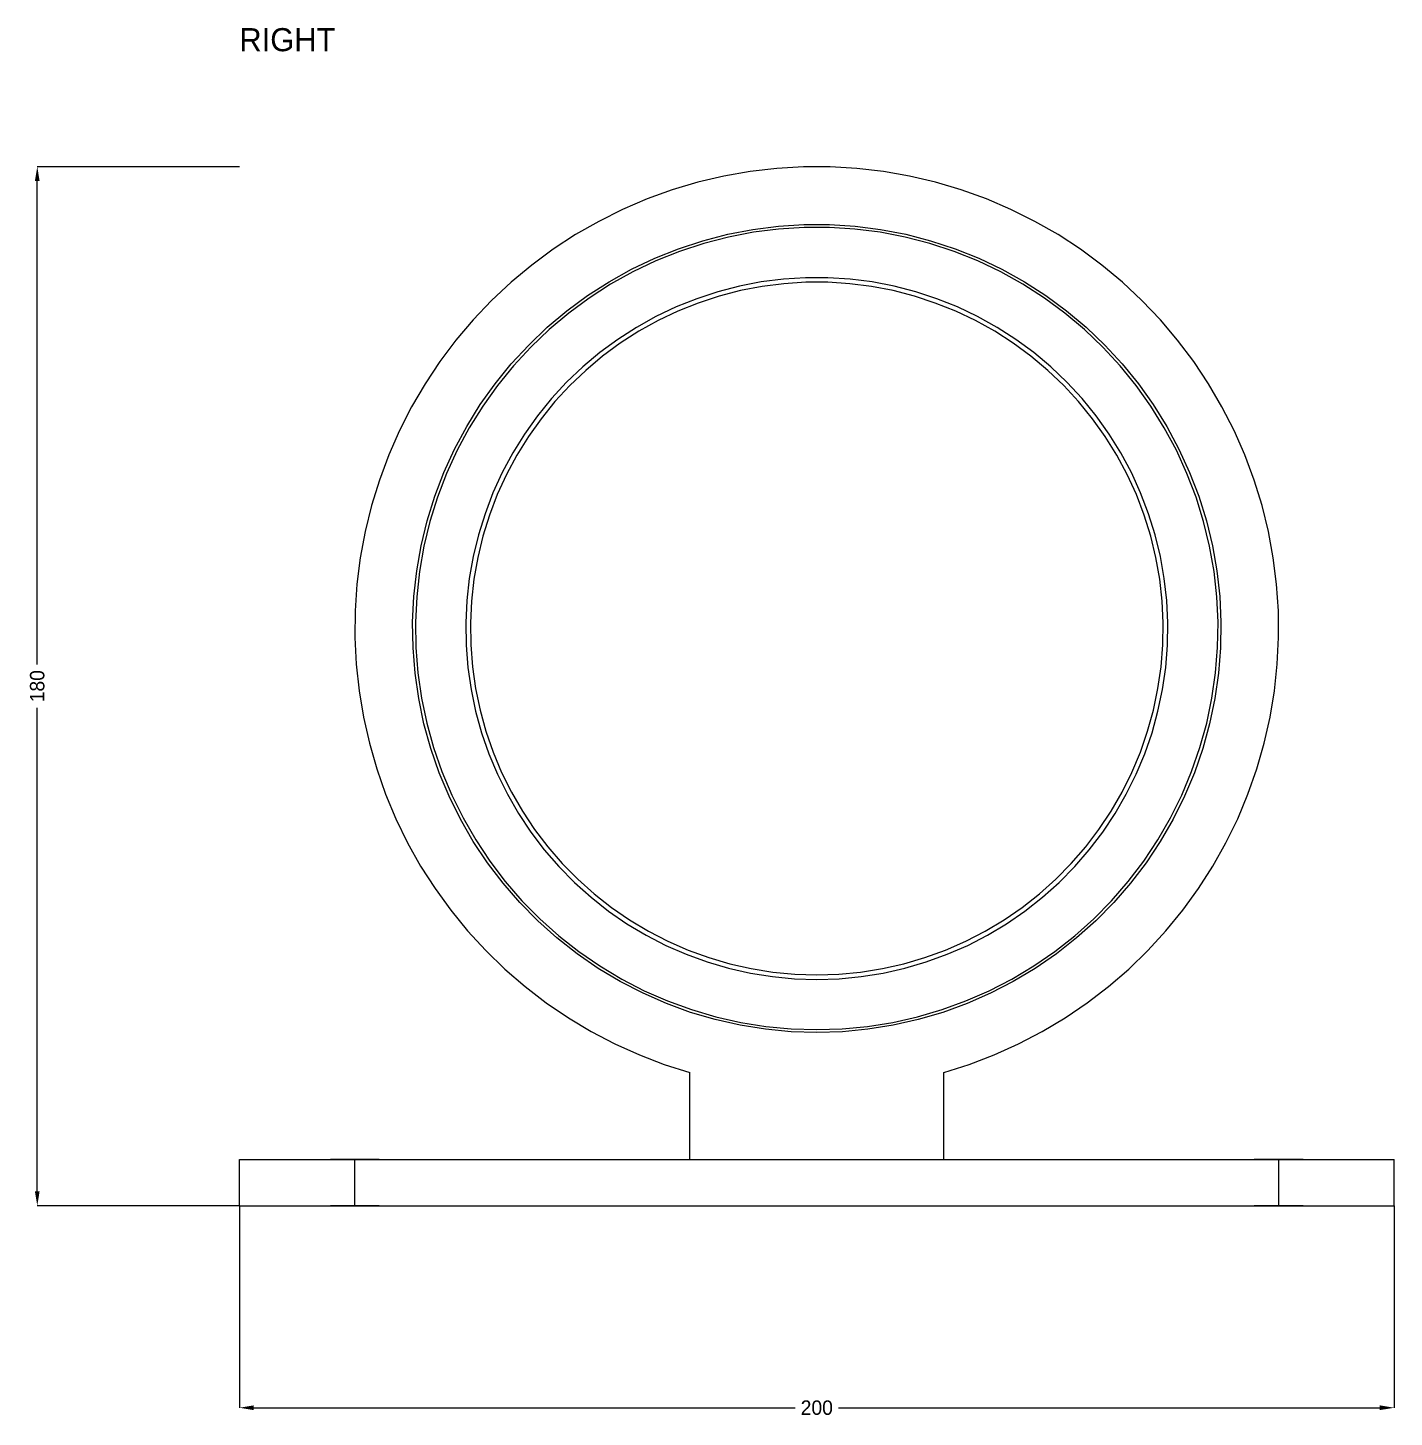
# Model space of a CAD drawing. Header units: millimetres. Extents: x -37 to 580, y -476 to 224.
# Drawn here: x 343.4 to 580, y -36.6 to 204.1 of the extents above; entities that cross this region are included whole.
import ezdxf

# ---------------------------------------------------------------- set-up
doc = ezdxf.new("R2010")
doc.units = ezdxf.units.MM
for name, color, linetype in [('DIMENSIONS', 7, 'Continuous'), ('NOTES', 7, 'Continuous'), ('RIGHT', 7, 'Continuous')]:
    doc.layers.add(name, color=color, linetype=linetype)
doc.dimstyles.get("Standard").update_dxf_attribs({"dimtxt": 2.5, "dimasz": 2.5, "dimexe": 1.25, "dimexo": 0.625, "dimtad": 1, "dimcen": 2.5, "dimazin": 3, "dimtfac": 1, "dimtmove": 0, "dimatfit": 3})

# ---------------------------------------------------------------- blocks, each defined once
blk = doc.blocks.new('_CLOSEDFILLED')
at = {"color": 0, "linetype": 'BYBLOCK'}
blk.add_solid([(-1, 0.164), (0, 0), (-1, -0.164)], dxfattribs=at)
blk = doc.blocks.new('*D5')
at = {"color": 7}
for p, q in [((380, 0), (380, -35)), ((580, 0), (580, -35)), ((382.5, -35), (476.25, -35)), ((483.75, -35), (577.5, -35))]:
    blk.add_line(p, q, dxfattribs=at)
at = {"layer": 'Defpoints'}
for p in [(380, 0), (580, 0), (380, -35)]:
    blk.add_point(p, dxfattribs=at)
at = {"layer": 'DIMENSIONS', "color": 7, "xscale": 2.5, "yscale": 2.5, "rotation": 180}
blk.add_blockref('_CLOSEDFILLED', (380, -35), dxfattribs=at)
at = {"layer": 'DIMENSIONS', "color": 7, "xscale": 2.5, "yscale": 2.5}
blk.add_blockref('_CLOSEDFILLED', (580, -35), dxfattribs=at)
at = {"layer": 'DIMENSIONS', "color": 7, "insert": (480, -35), "char_height": 2.5, "attachment_point": 5}
blk.add_mtext('200', dxfattribs=at)
blk = doc.blocks.new('*D6')
at = {"color": 7}
for p, q in [((380, 180), (345, 180)), ((345, 93.75), (345, 177.5)), ((345, 2.5), (345, 86.25)), ((380, 0), (345, 0))]:
    blk.add_line(p, q, dxfattribs=at)
at = {"layer": 'Defpoints'}
for p in [(380, 180), (345, 0), (380, 0)]:
    blk.add_point(p, dxfattribs=at)
at = {"layer": 'DIMENSIONS', "color": 7, "xscale": 2.5, "yscale": 2.5}
for p, rotation in [((345, 180), 90), ((345, 0), 270)]:
    blk.add_blockref('_CLOSEDFILLED', p, dxfattribs=dict(at, rotation=rotation))
at = {"layer": 'DIMENSIONS', "color": 7, "insert": (345, 90), "char_height": 2.5, "attachment_point": 5, "rotation": 90}
blk.add_mtext('180', dxfattribs=at)

msp = doc.modelspace()

# ---------------------------------------------------------------- linework, layer by layer
at = {"layer": 'RIGHT'}
for points in [[(502, 23.084), (506.409, 24.485), (510.73, 26.138), (514.949, 28.038), (519.05, 30.178), (523.021, 32.552), (526.848, 35.152), (530.518, 37.969), (534.02, 40.993), (537.34, 44.214), (540.469, 47.622), (543.396, 51.205), (546.111, 54.951), (548.604, 58.848), (550.868, 62.883), (552.895, 67.041), (554.679, 71.31), (556.212, 75.675), (557.491, 80.121), (558.51, 84.634), (559.267, 89.198), (559.759, 93.798), (559.984, 98.419), (559.942, 103.045), (559.632, 107.662), (559.056, 112.252), (558.216, 116.801), (557.114, 121.295), (555.754, 125.717), (554.141, 130.053), (552.279, 134.288), (550.176, 138.409), (547.839, 142.402), (545.274, 146.252), (542.492, 149.948), (539.5, 153.477), (536.309, 156.827), (532.93, 159.987), (529.374, 162.946), (525.652, 165.695), (521.778, 168.224), (517.765, 170.525), (513.625, 172.59), (509.372, 174.413), (505.022, 175.986), (500.588, 177.306), (496.084, 178.366), (491.527, 179.165), (486.932, 179.699), (482.313, 179.967), (477.687, 179.967), (473.068, 179.699), (468.473, 179.165), (463.916, 178.366), (459.412, 177.306), (454.978, 175.986), (450.628, 174.413), (446.375, 172.59), (442.235, 170.525), (438.222, 168.224), (434.348, 165.695), (430.626, 162.946), (427.07, 159.987), (423.691, 156.827), (420.5, 153.477), (417.508, 149.948), (414.726, 146.252), (412.161, 142.402), (409.824, 138.409), (407.721, 134.288), (405.859, 130.053), (404.246, 125.717), (402.886, 121.295), (401.784, 116.801), (400.944, 112.252), (400.368, 107.662), (400.058, 103.045), (400.016, 98.419), (400.241, 93.798), (400.733, 89.198), (401.49, 84.634), (402.509, 80.121), (403.788, 75.675), (405.321, 71.31), (407.105, 67.041), (409.132, 62.883), (411.396, 58.848), (413.889, 54.951), (416.604, 51.205), (419.531, 47.622), (422.66, 44.214), (425.98, 40.993), (429.482, 37.969), (433.152, 35.152), (436.979, 32.552), (440.95, 30.178), (445.051, 28.038), (449.27, 26.138), (453.591, 24.485), (458, 23.084)], [(502, 23.084), (506.409, 24.485), (510.73, 26.138), (514.949, 28.038), (519.05, 30.178), (523.021, 32.552), (526.848, 35.152), (530.518, 37.969), (534.02, 40.993), (537.34, 44.214), (540.469, 47.622), (543.396, 51.205), (546.111, 54.951), (548.604, 58.848), (550.868, 62.883), (552.895, 67.041), (554.679, 71.31), (556.212, 75.675), (557.491, 80.121), (558.51, 84.634), (559.267, 89.198), (559.759, 93.798), (559.984, 98.419), (559.942, 103.045), (559.632, 107.662), (559.056, 112.252), (558.216, 116.801), (557.114, 121.295), (555.754, 125.717), (554.141, 130.053), (552.279, 134.288), (550.176, 138.409), (547.839, 142.402), (545.274, 146.252), (542.492, 149.948), (539.5, 153.477), (536.309, 156.827), (532.93, 159.987), (529.374, 162.946), (525.652, 165.695), (521.778, 168.224), (517.765, 170.525), (513.625, 172.59), (509.372, 174.413), (505.022, 175.986), (500.588, 177.306), (496.084, 178.366), (491.527, 179.165), (486.932, 179.699), (482.313, 179.967), (477.687, 179.967), (473.068, 179.699), (468.473, 179.165), (463.916, 178.366), (459.412, 177.306), (454.978, 175.986), (450.628, 174.413), (446.375, 172.59), (442.235, 170.525), (438.222, 168.224), (434.348, 165.695), (430.626, 162.946), (427.07, 159.987), (423.691, 156.827), (420.5, 153.477), (417.508, 149.948), (414.726, 146.252), (412.161, 142.402), (409.824, 138.409), (407.721, 134.288), (405.859, 130.053), (404.246, 125.717), (402.886, 121.295), (401.784, 116.801), (400.944, 112.252), (400.368, 107.662), (400.058, 103.045), (400.016, 98.419), (400.241, 93.798), (400.733, 89.198), (401.49, 84.634), (402.509, 80.121), (403.788, 75.675), (405.321, 71.31), (407.105, 67.041), (409.132, 62.883), (411.396, 58.848), (413.889, 54.951), (416.604, 51.205), (419.531, 47.622), (422.66, 44.214), (425.98, 40.993), (429.482, 37.969), (433.152, 35.152), (436.979, 32.552), (440.95, 30.178), (445.051, 28.038), (449.27, 26.138), (453.591, 24.485), (458, 23.084)], [(502, 23.084), (506.409, 24.485), (510.73, 26.138), (514.949, 28.038), (519.05, 30.178), (523.021, 32.552), (526.848, 35.152), (530.518, 37.969), (534.02, 40.993), (537.34, 44.214), (540.469, 47.622), (543.396, 51.205), (546.111, 54.951), (548.604, 58.848), (550.868, 62.883), (552.895, 67.041), (554.679, 71.31), (556.212, 75.675), (557.491, 80.121), (558.51, 84.634), (559.267, 89.198), (559.759, 93.798), (559.984, 98.419), (559.942, 103.045), (559.632, 107.662), (559.056, 112.252), (558.216, 116.801), (557.114, 121.295), (555.754, 125.717), (554.141, 130.053), (552.279, 134.288), (550.176, 138.409), (547.839, 142.402), (545.274, 146.252), (542.492, 149.948), (539.5, 153.477), (536.309, 156.827), (532.93, 159.987), (529.374, 162.946), (525.652, 165.695), (521.778, 168.224), (517.765, 170.525), (513.625, 172.59), (509.372, 174.413), (505.022, 175.986), (500.588, 177.306), (496.084, 178.366), (491.527, 179.165), (486.932, 179.699), (482.313, 179.967), (477.687, 179.967), (473.068, 179.699), (468.473, 179.165), (463.916, 178.366), (459.412, 177.306), (454.978, 175.986), (450.628, 174.413), (446.375, 172.59), (442.235, 170.525), (438.222, 168.224), (434.348, 165.695), (430.626, 162.946), (427.07, 159.987), (423.691, 156.827), (420.5, 153.477), (417.508, 149.948), (414.726, 146.252), (412.161, 142.402), (409.824, 138.409), (407.721, 134.288), (405.859, 130.053), (404.246, 125.717), (402.886, 121.295), (401.784, 116.801), (400.944, 112.252), (400.368, 107.662), (400.058, 103.045), (400.016, 98.419), (400.241, 93.798), (400.733, 89.198), (401.49, 84.634), (402.509, 80.121), (403.788, 75.675), (405.321, 71.31), (407.105, 67.041), (409.132, 62.883), (411.396, 58.848), (413.889, 54.951), (416.604, 51.205), (419.531, 47.622), (422.66, 44.214), (425.98, 40.993), (429.482, 37.969), (433.152, 35.152), (436.979, 32.552), (440.95, 30.178), (445.051, 28.038), (449.27, 26.138), (453.591, 24.485), (458, 23.084)], [(502, 23.084), (506.409, 24.485), (510.73, 26.138), (514.949, 28.038), (519.05, 30.178), (523.021, 32.552), (526.848, 35.152), (530.518, 37.969), (534.02, 40.993), (537.34, 44.214), (540.469, 47.622), (543.396, 51.205), (546.111, 54.951), (548.604, 58.848), (550.868, 62.883), (552.895, 67.041), (554.679, 71.31), (556.212, 75.675), (557.491, 80.121), (558.51, 84.634), (559.267, 89.198), (559.759, 93.798), (559.984, 98.419), (559.942, 103.045), (559.632, 107.662), (559.056, 112.252), (558.216, 116.801), (557.114, 121.295), (555.754, 125.717), (554.141, 130.053), (552.279, 134.288), (550.176, 138.409), (547.839, 142.402), (545.274, 146.252), (542.492, 149.948), (539.5, 153.477), (536.309, 156.827), (532.93, 159.987), (529.374, 162.946), (525.652, 165.695), (521.778, 168.224), (517.765, 170.525), (513.625, 172.59), (509.372, 174.413), (505.022, 175.986), (500.588, 177.306), (496.084, 178.366), (491.527, 179.165), (486.932, 179.699), (482.313, 179.967), (477.687, 179.967), (473.068, 179.699), (468.473, 179.165), (463.916, 178.366), (459.412, 177.306), (454.978, 175.986), (450.628, 174.413), (446.375, 172.59), (442.235, 170.525), (438.222, 168.224), (434.348, 165.695), (430.626, 162.946), (427.07, 159.987), (423.691, 156.827), (420.5, 153.477), (417.508, 149.948), (414.726, 146.252), (412.161, 142.402), (409.824, 138.409), (407.721, 134.288), (405.859, 130.053), (404.246, 125.717), (402.886, 121.295), (401.784, 116.801), (400.944, 112.252), (400.368, 107.662), (400.058, 103.045), (400.016, 98.419), (400.241, 93.798), (400.733, 89.198), (401.49, 84.634), (402.509, 80.121), (403.788, 75.675), (405.321, 71.31), (407.105, 67.041), (409.132, 62.883), (411.396, 58.848), (413.889, 54.951), (416.604, 51.205), (419.531, 47.622), (422.66, 44.214), (425.98, 40.993), (429.482, 37.969), (433.152, 35.152), (436.979, 32.552), (440.95, 30.178), (445.051, 28.038), (449.27, 26.138), (453.591, 24.485), (458, 23.084)], [(480, 30), (475.56, 30.141), (471.139, 30.563), (466.752, 31.265), (462.42, 32.244), (458.158, 33.495), (453.984, 35.014), (449.914, 36.795), (445.966, 38.831), (442.155, 41.112), (438.496, 43.631), (435.005, 46.377), (431.694, 49.339), (428.579, 52.504), (425.67, 55.861), (422.98, 59.396), (420.519, 63.094), (418.298, 66.941), (416.326, 70.921), (414.61, 75.018), (413.157, 79.216), (411.973, 83.497), (411.063, 87.845), (410.431, 92.241), (410.079, 96.669), (410.009, 101.111), (410.22, 105.547), (410.712, 109.962), (411.484, 114.336), (412.531, 118.653), (413.85, 122.895), (415.435, 127.044), (417.28, 131.085), (419.378, 135), (421.72, 138.774), (424.297, 142.393), (427.098, 145.84), (430.111, 149.103), (433.326, 152.169), (436.729, 155.024), (440.306, 157.657), (444.043, 160.059), (447.924, 162.218), (451.935, 164.128), (456.059, 165.778), (460.279, 167.165), (464.578, 168.28), (468.94, 169.121), (473.346, 169.683), (477.779, 169.965), (482.221, 169.965), (486.654, 169.683), (491.06, 169.121), (495.422, 168.28), (499.721, 167.165), (503.941, 165.778), (508.065, 164.128), (512.076, 162.218), (515.957, 160.059), (519.694, 157.657), (523.271, 155.024), (526.674, 152.169), (529.889, 149.103), (532.902, 145.84), (535.703, 142.393), (538.28, 138.774), (540.622, 135), (542.72, 131.085), (544.565, 127.044), (546.15, 122.895), (547.469, 118.653), (548.516, 114.336), (549.288, 109.962), (549.78, 105.547), (549.991, 101.111), (549.921, 96.669), (549.569, 92.241), (548.937, 87.845), (548.027, 83.497), (546.843, 79.216), (545.39, 75.018), (543.674, 70.921), (541.702, 66.941), (539.481, 63.094), (537.02, 59.396), (534.33, 55.861), (531.421, 52.504), (528.306, 49.339), (524.995, 46.377), (521.504, 43.631), (517.845, 41.112), (514.034, 38.831), (510.086, 36.795), (506.016, 35.014), (501.842, 33.495), (497.58, 32.244), (493.248, 31.265), (488.861, 30.563), (484.44, 30.141), (480, 30)], [(480, 30), (475.56, 30.141), (471.139, 30.563), (466.752, 31.265), (462.42, 32.244), (458.158, 33.495), (453.984, 35.014), (449.914, 36.795), (445.966, 38.831), (442.155, 41.112), (438.496, 43.631), (435.005, 46.377), (431.694, 49.339), (428.579, 52.504), (425.67, 55.861), (422.98, 59.396), (420.519, 63.094), (418.298, 66.941), (416.326, 70.921), (414.61, 75.018), (413.157, 79.216), (411.973, 83.497), (411.063, 87.845), (410.431, 92.241), (410.079, 96.669), (410.009, 101.111), (410.22, 105.547), (410.712, 109.962), (411.484, 114.336), (412.531, 118.653), (413.85, 122.895), (415.435, 127.044), (417.28, 131.085), (419.378, 135), (421.72, 138.774), (424.297, 142.393), (427.098, 145.84), (430.111, 149.103), (433.326, 152.169), (436.729, 155.024), (440.306, 157.657), (444.043, 160.059), (447.924, 162.218), (451.935, 164.128), (456.059, 165.778), (460.279, 167.165), (464.578, 168.28), (468.94, 169.121), (473.346, 169.683), (477.779, 169.965), (482.221, 169.965), (486.654, 169.683), (491.06, 169.121), (495.422, 168.28), (499.721, 167.165), (503.941, 165.778), (508.065, 164.128), (512.076, 162.218), (515.957, 160.059), (519.694, 157.657), (523.271, 155.024), (526.674, 152.169), (529.889, 149.103), (532.902, 145.84), (535.703, 142.393), (538.28, 138.774), (540.622, 135), (542.72, 131.085), (544.565, 127.044), (546.15, 122.895), (547.469, 118.653), (548.516, 114.336), (549.288, 109.962), (549.78, 105.547), (549.991, 101.111), (549.921, 96.669), (549.569, 92.241), (548.937, 87.845), (548.027, 83.497), (546.843, 79.216), (545.39, 75.018), (543.674, 70.921), (541.702, 66.941), (539.481, 63.094), (537.02, 59.396), (534.33, 55.861), (531.421, 52.504), (528.306, 49.339), (524.995, 46.377), (521.504, 43.631), (517.845, 41.112), (514.034, 38.831), (510.086, 36.795), (506.016, 35.014), (501.842, 33.495), (497.58, 32.244), (493.248, 31.265), (488.861, 30.563), (484.44, 30.141), (480, 30)], [(480, 30), (475.56, 30.141), (471.139, 30.563), (466.752, 31.265), (462.42, 32.244), (458.158, 33.495), (453.984, 35.014), (449.914, 36.795), (445.966, 38.831), (442.155, 41.112), (438.496, 43.631), (435.005, 46.377), (431.694, 49.339), (428.579, 52.504), (425.67, 55.861), (422.98, 59.396), (420.519, 63.094), (418.298, 66.941), (416.326, 70.921), (414.61, 75.018), (413.157, 79.216), (411.973, 83.497), (411.063, 87.845), (410.431, 92.241), (410.079, 96.669), (410.009, 101.111), (410.22, 105.547), (410.712, 109.962), (411.484, 114.336), (412.531, 118.653), (413.85, 122.895), (415.435, 127.044), (417.28, 131.085), (419.378, 135), (421.72, 138.774), (424.297, 142.393), (427.098, 145.84), (430.111, 149.103), (433.326, 152.169), (436.729, 155.024), (440.306, 157.657), (444.043, 160.059), (447.924, 162.218), (451.935, 164.128), (456.059, 165.778), (460.279, 167.165), (464.578, 168.28), (468.94, 169.121), (473.346, 169.683), (477.779, 169.965), (482.221, 169.965), (486.654, 169.683), (491.06, 169.121), (495.422, 168.28), (499.721, 167.165), (503.941, 165.778), (508.065, 164.128), (512.076, 162.218), (515.957, 160.059), (519.694, 157.657), (523.271, 155.024), (526.674, 152.169), (529.889, 149.103), (532.902, 145.84), (535.703, 142.393), (538.28, 138.774), (540.622, 135), (542.72, 131.085), (544.565, 127.044), (546.15, 122.895), (547.469, 118.653), (548.516, 114.336), (549.288, 109.962), (549.78, 105.547), (549.991, 101.111), (549.921, 96.669), (549.569, 92.241), (548.937, 87.845), (548.027, 83.497), (546.843, 79.216), (545.39, 75.018), (543.674, 70.921), (541.702, 66.941), (539.481, 63.094), (537.02, 59.396), (534.33, 55.861), (531.421, 52.504), (528.306, 49.339), (524.995, 46.377), (521.504, 43.631), (517.845, 41.112), (514.034, 38.831), (510.086, 36.795), (506.016, 35.014), (501.842, 33.495), (497.58, 32.244), (493.248, 31.265), (488.861, 30.563), (484.44, 30.141), (480, 30)], [(480, 30), (475.56, 30.141), (471.139, 30.563), (466.752, 31.265), (462.42, 32.244), (458.158, 33.495), (453.984, 35.014), (449.914, 36.795), (445.966, 38.831), (442.155, 41.112), (438.496, 43.631), (435.005, 46.377), (431.694, 49.339), (428.579, 52.504), (425.67, 55.861), (422.98, 59.396), (420.519, 63.094), (418.298, 66.941), (416.326, 70.921), (414.61, 75.018), (413.157, 79.216), (411.973, 83.497), (411.063, 87.845), (410.431, 92.241), (410.079, 96.669), (410.009, 101.111), (410.22, 105.547), (410.712, 109.962), (411.484, 114.336), (412.531, 118.653), (413.85, 122.895), (415.435, 127.044), (417.28, 131.085), (419.378, 135), (421.72, 138.774), (424.297, 142.393), (427.098, 145.84), (430.111, 149.103), (433.326, 152.169), (436.729, 155.024), (440.306, 157.657), (444.043, 160.059), (447.924, 162.218), (451.935, 164.128), (456.059, 165.778), (460.279, 167.165), (464.578, 168.28), (468.94, 169.121), (473.346, 169.683), (477.779, 169.965), (482.221, 169.965), (486.654, 169.683), (491.06, 169.121), (495.422, 168.28), (499.721, 167.165), (503.941, 165.778), (508.065, 164.128), (512.076, 162.218), (515.957, 160.059), (519.694, 157.657), (523.271, 155.024), (526.674, 152.169), (529.889, 149.103), (532.902, 145.84), (535.703, 142.393), (538.28, 138.774), (540.622, 135), (542.72, 131.085), (544.565, 127.044), (546.15, 122.895), (547.469, 118.653), (548.516, 114.336), (549.288, 109.962), (549.78, 105.547), (549.991, 101.111), (549.921, 96.669), (549.569, 92.241), (548.937, 87.845), (548.027, 83.497), (546.843, 79.216), (545.39, 75.018), (543.674, 70.921), (541.702, 66.941), (539.481, 63.094), (537.02, 59.396), (534.33, 55.861), (531.421, 52.504), (528.306, 49.339), (524.995, 46.377), (521.504, 43.631), (517.845, 41.112), (514.034, 38.831), (510.086, 36.795), (506.016, 35.014), (501.842, 33.495), (497.58, 32.244), (493.248, 31.265), (488.861, 30.563), (484.44, 30.141), (480, 30)], [(480, 30.5), (484.408, 30.64), (488.798, 31.059), (493.153, 31.756), (497.455, 32.728), (501.686, 33.97), (505.831, 35.478), (509.871, 37.247), (513.791, 39.267), (517.575, 41.533), (521.207, 44.034), (524.674, 46.76), (527.96, 49.7), (531.054, 52.844), (533.942, 56.177), (536.613, 59.686), (539.056, 63.358), (541.261, 67.177), (543.219, 71.129), (544.923, 75.196), (546.366, 79.364), (547.541, 83.615), (548.444, 87.931), (549.072, 92.297), (549.421, 96.693), (549.491, 101.103), (549.281, 105.508), (548.793, 109.891), (548.027, 114.234), (546.987, 118.52), (545.678, 122.731), (544.104, 126.851), (542.272, 130.863), (540.189, 134.75), (537.864, 138.497), (535.305, 142.09), (532.525, 145.513), (529.532, 148.753), (526.34, 151.796), (522.962, 154.631), (519.411, 157.246), (515.701, 159.63), (511.847, 161.774), (507.865, 163.67), (503.77, 165.309), (499.58, 166.685), (495.312, 167.792), (490.981, 168.627), (486.606, 169.185), (482.205, 169.465), (477.795, 169.465), (473.394, 169.185), (469.019, 168.627), (464.688, 167.792), (460.42, 166.685), (456.23, 165.309), (452.135, 163.67), (448.153, 161.774), (444.299, 159.63), (440.589, 157.246), (437.038, 154.631), (433.66, 151.796), (430.468, 148.753), (427.475, 145.513), (424.695, 142.09), (422.136, 138.497), (419.811, 134.75), (417.728, 130.863), (415.896, 126.851), (414.322, 122.731), (413.013, 118.52), (411.973, 114.234), (411.207, 109.891), (410.719, 105.508), (410.509, 101.103), (410.579, 96.693), (410.928, 92.297), (411.556, 87.931), (412.459, 83.615), (413.634, 79.364), (415.077, 75.196), (416.781, 71.129), (418.739, 67.177), (420.944, 63.358), (423.387, 59.686), (426.058, 56.177), (428.946, 52.844), (432.04, 49.7), (435.326, 46.76), (438.793, 44.034), (442.425, 41.533), (446.209, 39.267), (450.129, 37.247), (454.169, 35.478), (458.314, 33.97), (462.545, 32.728), (466.847, 31.756), (471.202, 31.059), (475.592, 30.64), (480, 30.5)], [(480, 30.5), (484.408, 30.64), (488.798, 31.059), (493.153, 31.756), (497.455, 32.728), (501.686, 33.97), (505.831, 35.478), (509.871, 37.247), (513.791, 39.267), (517.575, 41.533), (521.207, 44.034), (524.674, 46.76), (527.96, 49.7), (531.054, 52.844), (533.942, 56.177), (536.613, 59.686), (539.056, 63.358), (541.261, 67.177), (543.219, 71.129), (544.923, 75.196), (546.366, 79.364), (547.541, 83.615), (548.444, 87.931), (549.072, 92.297), (549.421, 96.693), (549.491, 101.103), (549.281, 105.508), (548.793, 109.891), (548.027, 114.234), (546.987, 118.52), (545.678, 122.731), (544.104, 126.851), (542.272, 130.863), (540.189, 134.75), (537.864, 138.497), (535.305, 142.09), (532.525, 145.513), (529.532, 148.753), (526.34, 151.796), (522.962, 154.631), (519.411, 157.246), (515.701, 159.63), (511.847, 161.774), (507.865, 163.67), (503.77, 165.309), (499.58, 166.685), (495.312, 167.792), (490.981, 168.627), (486.606, 169.185), (482.205, 169.465), (477.795, 169.465), (473.394, 169.185), (469.019, 168.627), (464.688, 167.792), (460.42, 166.685), (456.23, 165.309), (452.135, 163.67), (448.153, 161.774), (444.299, 159.63), (440.589, 157.246), (437.038, 154.631), (433.66, 151.796), (430.468, 148.753), (427.475, 145.513), (424.695, 142.09), (422.136, 138.497), (419.811, 134.75), (417.728, 130.863), (415.896, 126.851), (414.322, 122.731), (413.013, 118.52), (411.973, 114.234), (411.207, 109.891), (410.719, 105.508), (410.509, 101.103), (410.579, 96.693), (410.928, 92.297), (411.556, 87.931), (412.459, 83.615), (413.634, 79.364), (415.077, 75.196), (416.781, 71.129), (418.739, 67.177), (420.944, 63.358), (423.387, 59.686), (426.058, 56.177), (428.946, 52.844), (432.04, 49.7), (435.326, 46.76), (438.793, 44.034), (442.425, 41.533), (446.209, 39.267), (450.129, 37.247), (454.169, 35.478), (458.314, 33.97), (462.545, 32.728), (466.847, 31.756), (471.202, 31.059), (475.592, 30.64), (480, 30.5)], [(480, 30.5), (484.408, 30.64), (488.798, 31.059), (493.153, 31.756), (497.455, 32.728), (501.686, 33.97), (505.831, 35.478), (509.871, 37.247), (513.791, 39.267), (517.575, 41.533), (521.207, 44.034), (524.674, 46.76), (527.96, 49.7), (531.054, 52.844), (533.942, 56.177), (536.613, 59.686), (539.056, 63.358), (541.261, 67.177), (543.219, 71.129), (544.923, 75.196), (546.366, 79.364), (547.541, 83.615), (548.444, 87.931), (549.072, 92.297), (549.421, 96.693), (549.491, 101.103), (549.281, 105.508), (548.793, 109.891), (548.027, 114.234), (546.987, 118.52), (545.678, 122.731), (544.104, 126.851), (542.272, 130.863), (540.189, 134.75), (537.864, 138.497), (535.305, 142.09), (532.525, 145.513), (529.532, 148.753), (526.34, 151.796), (522.962, 154.631), (519.411, 157.246), (515.701, 159.63), (511.847, 161.774), (507.865, 163.67), (503.77, 165.309), (499.58, 166.685), (495.312, 167.792), (490.981, 168.627), (486.606, 169.185), (482.205, 169.465), (477.795, 169.465), (473.394, 169.185), (469.019, 168.627), (464.688, 167.792), (460.42, 166.685), (456.23, 165.309), (452.135, 163.67), (448.153, 161.774), (444.299, 159.63), (440.589, 157.246), (437.038, 154.631), (433.66, 151.796), (430.468, 148.753), (427.475, 145.513), (424.695, 142.09), (422.136, 138.497), (419.811, 134.75), (417.728, 130.863), (415.896, 126.851), (414.322, 122.731), (413.013, 118.52), (411.973, 114.234), (411.207, 109.891), (410.719, 105.508), (410.509, 101.103), (410.579, 96.693), (410.928, 92.297), (411.556, 87.931), (412.459, 83.615), (413.634, 79.364), (415.077, 75.196), (416.781, 71.129), (418.739, 67.177), (420.944, 63.358), (423.387, 59.686), (426.058, 56.177), (428.946, 52.844), (432.04, 49.7), (435.326, 46.76), (438.793, 44.034), (442.425, 41.533), (446.209, 39.267), (450.129, 37.247), (454.169, 35.478), (458.314, 33.97), (462.545, 32.728), (466.847, 31.756), (471.202, 31.059), (475.592, 30.64), (480, 30.5)], [(480, 30.5), (484.408, 30.64), (488.798, 31.059), (493.153, 31.756), (497.455, 32.728), (501.686, 33.97), (505.831, 35.478), (509.871, 37.247), (513.791, 39.267), (517.575, 41.533), (521.207, 44.034), (524.674, 46.76), (527.96, 49.7), (531.054, 52.844), (533.942, 56.177), (536.613, 59.686), (539.056, 63.358), (541.261, 67.177), (543.219, 71.129), (544.923, 75.196), (546.366, 79.364), (547.541, 83.615), (548.444, 87.931), (549.072, 92.297), (549.421, 96.693), (549.491, 101.103), (549.281, 105.508), (548.793, 109.891), (548.027, 114.234), (546.987, 118.52), (545.678, 122.731), (544.104, 126.851), (542.272, 130.863), (540.189, 134.75), (537.864, 138.497), (535.305, 142.09), (532.525, 145.513), (529.532, 148.753), (526.34, 151.796), (522.962, 154.631), (519.411, 157.246), (515.701, 159.63), (511.847, 161.774), (507.865, 163.67), (503.77, 165.309), (499.58, 166.685), (495.312, 167.792), (490.981, 168.627), (486.606, 169.185), (482.205, 169.465), (477.795, 169.465), (473.394, 169.185), (469.019, 168.627), (464.688, 167.792), (460.42, 166.685), (456.23, 165.309), (452.135, 163.67), (448.153, 161.774), (444.299, 159.63), (440.589, 157.246), (437.038, 154.631), (433.66, 151.796), (430.468, 148.753), (427.475, 145.513), (424.695, 142.09), (422.136, 138.497), (419.811, 134.75), (417.728, 130.863), (415.896, 126.851), (414.322, 122.731), (413.013, 118.52), (411.973, 114.234), (411.207, 109.891), (410.719, 105.508), (410.509, 101.103), (410.579, 96.693), (410.928, 92.297), (411.556, 87.931), (412.459, 83.615), (413.634, 79.364), (415.077, 75.196), (416.781, 71.129), (418.739, 67.177), (420.944, 63.358), (423.387, 59.686), (426.058, 56.177), (428.946, 52.844), (432.04, 49.7), (435.326, 46.76), (438.793, 44.034), (442.425, 41.533), (446.209, 39.267), (450.129, 37.247), (454.169, 35.478), (458.314, 33.97), (462.545, 32.728), (466.847, 31.756), (471.202, 31.059), (475.592, 30.64), (480, 30.5)], [(480, 39.2), (483.856, 39.322), (487.697, 39.689), (491.506, 40.299), (495.27, 41.149), (498.972, 42.236), (502.597, 43.555), (506.132, 45.102), (509.561, 46.87), (512.871, 48.852), (516.049, 51.04), (519.081, 53.424), (521.957, 55.997), (524.663, 58.747), (527.19, 61.662), (529.526, 64.733), (531.663, 67.945), (533.592, 71.286), (535.306, 74.743), (536.796, 78.301), (538.058, 81.947), (539.086, 85.666), (539.876, 89.442), (540.425, 93.261), (540.731, 97.107), (540.792, 100.965), (540.609, 104.818), (540.181, 108.653), (539.511, 112.452), (538.602, 116.202), (537.456, 119.886), (536.079, 123.49), (534.476, 126.999), (532.654, 130.4), (530.62, 133.678), (528.382, 136.821), (525.95, 139.816), (523.332, 142.65), (520.54, 145.312), (517.584, 147.792), (514.477, 150.08), (511.232, 152.165), (507.86, 154.041), (504.377, 155.699), (500.795, 157.133), (497.129, 158.337), (493.395, 159.306), (489.606, 160.036), (485.779, 160.525), (481.929, 160.769), (478.071, 160.769), (474.221, 160.525), (470.394, 160.036), (466.605, 159.306), (462.871, 158.337), (459.205, 157.133), (455.623, 155.699), (452.14, 154.041), (448.768, 152.165), (445.523, 150.08), (442.416, 147.792), (439.46, 145.312), (436.668, 142.65), (434.05, 139.816), (431.618, 136.821), (429.38, 133.678), (427.346, 130.4), (425.524, 126.999), (423.921, 123.49), (422.544, 119.886), (421.398, 116.202), (420.489, 112.452), (419.819, 108.653), (419.391, 104.818), (419.208, 100.965), (419.269, 97.107), (419.575, 93.261), (420.124, 89.442), (420.914, 85.666), (421.942, 81.947), (423.204, 78.301), (424.694, 74.743), (426.408, 71.286), (428.337, 67.945), (430.474, 64.733), (432.81, 61.662), (435.337, 58.747), (438.043, 55.997), (440.919, 53.424), (443.951, 51.04), (447.129, 48.852), (450.439, 46.87), (453.868, 45.102), (457.403, 43.555), (461.028, 42.236), (464.73, 41.149), (468.494, 40.299), (472.303, 39.689), (476.144, 39.322), (480, 39.2)], [(480, 39.2), (483.856, 39.322), (487.697, 39.689), (491.506, 40.299), (495.27, 41.149), (498.972, 42.236), (502.597, 43.555), (506.132, 45.102), (509.561, 46.87), (512.871, 48.852), (516.049, 51.04), (519.081, 53.424), (521.957, 55.997), (524.663, 58.747), (527.19, 61.662), (529.526, 64.733), (531.663, 67.945), (533.592, 71.286), (535.306, 74.743), (536.796, 78.301), (538.058, 81.947), (539.086, 85.666), (539.876, 89.442), (540.425, 93.261), (540.731, 97.107), (540.792, 100.965), (540.609, 104.818), (540.181, 108.653), (539.511, 112.452), (538.602, 116.202), (537.456, 119.886), (536.079, 123.49), (534.476, 126.999), (532.654, 130.4), (530.62, 133.678), (528.382, 136.821), (525.95, 139.816), (523.332, 142.65), (520.54, 145.312), (517.584, 147.792), (514.477, 150.08), (511.232, 152.165), (507.86, 154.041), (504.377, 155.699), (500.795, 157.133), (497.129, 158.337), (493.395, 159.306), (489.606, 160.036), (485.779, 160.525), (481.929, 160.769), (478.071, 160.769), (474.221, 160.525), (470.394, 160.036), (466.605, 159.306), (462.871, 158.337), (459.205, 157.133), (455.623, 155.699), (452.14, 154.041), (448.768, 152.165), (445.523, 150.08), (442.416, 147.792), (439.46, 145.312), (436.668, 142.65), (434.05, 139.816), (431.618, 136.821), (429.38, 133.678), (427.346, 130.4), (425.524, 126.999), (423.921, 123.49), (422.544, 119.886), (421.398, 116.202), (420.489, 112.452), (419.819, 108.653), (419.391, 104.818), (419.208, 100.965), (419.269, 97.107), (419.575, 93.261), (420.124, 89.442), (420.914, 85.666), (421.942, 81.947), (423.204, 78.301), (424.694, 74.743), (426.408, 71.286), (428.337, 67.945), (430.474, 64.733), (432.81, 61.662), (435.337, 58.747), (438.043, 55.997), (440.919, 53.424), (443.951, 51.04), (447.129, 48.852), (450.439, 46.87), (453.868, 45.102), (457.403, 43.555), (461.028, 42.236), (464.73, 41.149), (468.494, 40.299), (472.303, 39.689), (476.144, 39.322), (480, 39.2)], [(480, 39.2), (483.856, 39.322), (487.697, 39.689), (491.506, 40.299), (495.27, 41.149), (498.972, 42.236), (502.597, 43.555), (506.132, 45.102), (509.561, 46.87), (512.871, 48.852), (516.049, 51.04), (519.081, 53.424), (521.957, 55.997), (524.663, 58.747), (527.19, 61.662), (529.526, 64.733), (531.663, 67.945), (533.592, 71.286), (535.306, 74.743), (536.796, 78.301), (538.058, 81.947), (539.086, 85.666), (539.876, 89.442), (540.425, 93.261), (540.731, 97.107), (540.792, 100.965), (540.609, 104.818), (540.181, 108.653), (539.511, 112.452), (538.602, 116.202), (537.456, 119.886), (536.079, 123.49), (534.476, 126.999), (532.654, 130.4), (530.62, 133.678), (528.382, 136.821), (525.95, 139.816), (523.332, 142.65), (520.54, 145.312), (517.584, 147.792), (514.477, 150.08), (511.232, 152.165), (507.86, 154.041), (504.377, 155.699), (500.795, 157.133), (497.129, 158.337), (493.395, 159.306), (489.606, 160.036), (485.779, 160.525), (481.929, 160.769), (478.071, 160.769), (474.221, 160.525), (470.394, 160.036), (466.605, 159.306), (462.871, 158.337), (459.205, 157.133), (455.623, 155.699), (452.14, 154.041), (448.768, 152.165), (445.523, 150.08), (442.416, 147.792), (439.46, 145.312), (436.668, 142.65), (434.05, 139.816), (431.618, 136.821), (429.38, 133.678), (427.346, 130.4), (425.524, 126.999), (423.921, 123.49), (422.544, 119.886), (421.398, 116.202), (420.489, 112.452), (419.819, 108.653), (419.391, 104.818), (419.208, 100.965), (419.269, 97.107), (419.575, 93.261), (420.124, 89.442), (420.914, 85.666), (421.942, 81.947), (423.204, 78.301), (424.694, 74.743), (426.408, 71.286), (428.337, 67.945), (430.474, 64.733), (432.81, 61.662), (435.337, 58.747), (438.043, 55.997), (440.919, 53.424), (443.951, 51.04), (447.129, 48.852), (450.439, 46.87), (453.868, 45.102), (457.403, 43.555), (461.028, 42.236), (464.73, 41.149), (468.494, 40.299), (472.303, 39.689), (476.144, 39.322), (480, 39.2)], [(480, 39.2), (483.856, 39.322), (487.697, 39.689), (491.506, 40.299), (495.27, 41.149), (498.972, 42.236), (502.597, 43.555), (506.132, 45.102), (509.561, 46.87), (512.871, 48.852), (516.049, 51.04), (519.081, 53.424), (521.957, 55.997), (524.663, 58.747), (527.19, 61.662), (529.526, 64.733), (531.663, 67.945), (533.592, 71.286), (535.306, 74.743), (536.796, 78.301), (538.058, 81.947), (539.086, 85.666), (539.876, 89.442), (540.425, 93.261), (540.731, 97.107), (540.792, 100.965), (540.609, 104.818), (540.181, 108.653), (539.511, 112.452), (538.602, 116.202), (537.456, 119.886), (536.079, 123.49), (534.476, 126.999), (532.654, 130.4), (530.62, 133.678), (528.382, 136.821), (525.95, 139.816), (523.332, 142.65), (520.54, 145.312), (517.584, 147.792), (514.477, 150.08), (511.232, 152.165), (507.86, 154.041), (504.377, 155.699), (500.795, 157.133), (497.129, 158.337), (493.395, 159.306), (489.606, 160.036), (485.779, 160.525), (481.929, 160.769), (478.071, 160.769), (474.221, 160.525), (470.394, 160.036), (466.605, 159.306), (462.871, 158.337), (459.205, 157.133), (455.623, 155.699), (452.14, 154.041), (448.768, 152.165), (445.523, 150.08), (442.416, 147.792), (439.46, 145.312), (436.668, 142.65), (434.05, 139.816), (431.618, 136.821), (429.38, 133.678), (427.346, 130.4), (425.524, 126.999), (423.921, 123.49), (422.544, 119.886), (421.398, 116.202), (420.489, 112.452), (419.819, 108.653), (419.391, 104.818), (419.208, 100.965), (419.269, 97.107), (419.575, 93.261), (420.124, 89.442), (420.914, 85.666), (421.942, 81.947), (423.204, 78.301), (424.694, 74.743), (426.408, 71.286), (428.337, 67.945), (430.474, 64.733), (432.81, 61.662), (435.337, 58.747), (438.043, 55.997), (440.919, 53.424), (443.951, 51.04), (447.129, 48.852), (450.439, 46.87), (453.868, 45.102), (457.403, 43.555), (461.028, 42.236), (464.73, 41.149), (468.494, 40.299), (472.303, 39.689), (476.144, 39.322), (480, 39.2)], [(480, 40), (483.805, 40.121), (487.596, 40.483), (491.355, 41.084), (495.069, 41.923), (498.722, 42.996), (502.3, 44.298), (505.788, 45.824), (509.172, 47.569), (512.438, 49.525), (515.574, 51.684), (518.567, 54.037), (521.405, 56.576), (524.076, 59.289), (526.569, 62.167), (528.875, 65.197), (530.984, 68.366), (532.887, 71.664), (534.578, 75.075), (536.049, 78.587), (537.294, 82.185), (538.309, 85.854), (539.088, 89.581), (539.63, 93.35), (539.932, 97.145), (539.992, 100.952), (539.811, 104.755), (539.389, 108.539), (538.728, 112.288), (537.831, 115.988), (536.7, 119.624), (535.341, 123.181), (533.76, 126.644), (531.962, 130), (529.954, 133.235), (527.746, 136.337), (525.345, 139.292), (522.762, 142.088), (520.006, 144.716), (517.09, 147.163), (514.024, 149.421), (510.821, 151.479), (507.494, 153.33), (504.056, 154.967), (500.521, 156.382), (496.904, 157.57), (493.219, 158.526), (489.48, 159.246), (485.703, 159.728), (481.904, 159.97), (478.096, 159.97), (474.297, 159.728), (470.52, 159.246), (466.781, 158.526), (463.096, 157.57), (459.479, 156.382), (455.944, 154.967), (452.506, 153.33), (449.179, 151.479), (445.976, 149.421), (442.91, 147.163), (439.994, 144.716), (437.238, 142.088), (434.655, 139.292), (432.254, 136.337), (430.046, 133.235), (428.038, 130), (426.24, 126.644), (424.659, 123.181), (423.3, 119.624), (422.169, 115.988), (421.272, 112.288), (420.611, 108.539), (420.189, 104.755), (420.008, 100.952), (420.068, 97.145), (420.37, 93.35), (420.912, 89.581), (421.691, 85.854), (422.706, 82.185), (423.951, 78.587), (425.422, 75.075), (427.113, 71.664), (429.016, 68.366), (431.125, 65.197), (433.431, 62.167), (435.924, 59.289), (438.595, 56.576), (441.433, 54.037), (444.426, 51.684), (447.562, 49.525), (450.828, 47.569), (454.212, 45.824), (457.7, 44.298), (461.278, 42.996), (464.931, 41.923), (468.645, 41.084), (472.404, 40.483), (476.195, 40.121), (480, 40)], [(480, 40), (483.805, 40.121), (487.596, 40.483), (491.355, 41.084), (495.069, 41.923), (498.722, 42.996), (502.3, 44.298), (505.788, 45.824), (509.172, 47.569), (512.438, 49.525), (515.574, 51.684), (518.567, 54.037), (521.405, 56.576), (524.076, 59.289), (526.569, 62.167), (528.875, 65.197), (530.984, 68.366), (532.887, 71.664), (534.578, 75.075), (536.049, 78.587), (537.294, 82.185), (538.309, 85.854), (539.088, 89.581), (539.63, 93.35), (539.932, 97.145), (539.992, 100.952), (539.811, 104.755), (539.389, 108.539), (538.728, 112.288), (537.831, 115.988), (536.7, 119.624), (535.341, 123.181), (533.76, 126.644), (531.962, 130), (529.954, 133.235), (527.746, 136.337), (525.345, 139.292), (522.762, 142.088), (520.006, 144.716), (517.09, 147.163), (514.024, 149.421), (510.821, 151.479), (507.494, 153.33), (504.056, 154.967), (500.521, 156.382), (496.904, 157.57), (493.219, 158.526), (489.48, 159.246), (485.703, 159.728), (481.904, 159.97), (478.096, 159.97), (474.297, 159.728), (470.52, 159.246), (466.781, 158.526), (463.096, 157.57), (459.479, 156.382), (455.944, 154.967), (452.506, 153.33), (449.179, 151.479), (445.976, 149.421), (442.91, 147.163), (439.994, 144.716), (437.238, 142.088), (434.655, 139.292), (432.254, 136.337), (430.046, 133.235), (428.038, 130), (426.24, 126.644), (424.659, 123.181), (423.3, 119.624), (422.169, 115.988), (421.272, 112.288), (420.611, 108.539), (420.189, 104.755), (420.008, 100.952), (420.068, 97.145), (420.37, 93.35), (420.912, 89.581), (421.691, 85.854), (422.706, 82.185), (423.951, 78.587), (425.422, 75.075), (427.113, 71.664), (429.016, 68.366), (431.125, 65.197), (433.431, 62.167), (435.924, 59.289), (438.595, 56.576), (441.433, 54.037), (444.426, 51.684), (447.562, 49.525), (450.828, 47.569), (454.212, 45.824), (457.7, 44.298), (461.278, 42.996), (464.931, 41.923), (468.645, 41.084), (472.404, 40.483), (476.195, 40.121), (480, 40)], [(458, 8), (458, 23.084)], [(458, 8), (458, 23.084)], [(458, 8), (458, 23.084)], [(458, 8), (458, 23.084)], [(502, 8), (502, 23.084)], [(502, 8), (502, 23.084)], [(502, 8), (502, 23.084)], [(502, 8), (502, 23.084)], [(380, 0), (380, 8)], [(380, 8), (580, 8)], [(380, 0), (380, 8)], [(380, 8), (580, 8)], [(400, 8), (398.271, 8), (396.842, 8), (395.958, 8), (395.773, 8), (396.319, 8), (397.502, 8), (399.116, 8), (400.884, 8), (402.498, 8), (403.681, 8), (404.227, 8), (404.042, 8), (403.158, 8), (401.729, 8), (400, 8)], [(400, 8), (398.271, 8), (396.842, 8), (395.958, 8), (395.773, 8), (396.319, 8), (397.502, 8), (399.116, 8), (400.884, 8), (402.498, 8), (403.681, 8), (404.227, 8), (404.042, 8), (403.158, 8), (401.729, 8), (400, 8)], [(400, 0), (400, 8)], [(400, 0), (400, 8)], [(458, 8), (502, 8)], [(458, 8), (502, 8)], [(458, 8), (502, 8)], [(458, 8), (502, 8)], [(560, 8), (558.271, 8), (556.842, 8), (555.958, 8), (555.773, 8), (556.319, 8), (557.502, 8), (559.116, 8), (560.884, 8), (562.498, 8), (563.681, 8), (564.227, 8), (564.042, 8), (563.158, 8), (561.729, 8), (560, 8)], [(560, 8), (558.271, 8), (556.842, 8), (555.958, 8), (555.773, 8), (556.319, 8), (557.502, 8), (559.116, 8), (560.884, 8), (562.498, 8), (563.681, 8), (564.227, 8), (564.042, 8), (563.158, 8), (561.729, 8), (560, 8)], [(560, 0), (560, 8)], [(560, 0), (560, 8)], [(580, 0), (580, 8)], [(580, 0), (580, 8)], [(380, 0), (580, 0)], [(380, 0), (580, 0)], [(400, 0), (398.271, 0), (396.842, 0), (395.958, 0), (395.773, 0), (396.319, 0), (397.502, 0), (399.116, 0), (400.884, 0), (402.498, 0), (403.681, 0), (404.227, 0), (404.042, 0), (403.158, 0), (401.729, 0), (400, 0)], [(400, 0), (398.271, 0), (396.842, 0), (395.958, 0), (395.773, 0), (396.319, 0), (397.502, 0), (399.116, 0), (400.884, 0), (402.498, 0), (403.681, 0), (404.227, 0), (404.042, 0), (403.158, 0), (401.729, 0), (400, 0)], [(560, 0), (558.271, 0), (556.842, 0), (555.958, 0), (555.773, 0), (556.319, 0), (557.502, 0), (559.116, 0), (560.884, 0), (562.498, 0), (563.681, 0), (564.227, 0), (564.042, 0), (563.158, 0), (561.729, 0), (560, 0)], [(560, 0), (558.271, 0), (556.842, 0), (555.958, 0), (555.773, 0), (556.319, 0), (557.502, 0), (559.116, 0), (560.884, 0), (562.498, 0), (563.681, 0), (564.227, 0), (564.042, 0), (563.158, 0), (561.729, 0), (560, 0)]]:
    msp.add_lwpolyline(points, dxfattribs=at)

# ---------------------------------------------------------------- texts
at = {"layer": 'NOTES'}
msp.add_text('RIGHT', height=4, dxfattribs=at).set_placement((380, 200))

# ---------------------------------------------------------------- dimensions: what is measured, and where the dimension line sits
at = {"layer": 'DIMENSIONS'}
dim = msp.add_linear_dim(base=(345, 0), p1=(380, 0), p2=(380, 180), angle=90, dimstyle='Standard', override={"dimtxt": 2.5, "dimasz": 2.5, "dimdec": 2, "dimclrd": 7, "dimclre": 7, "dimclrt": 7}, dxfattribs=at)
dim.commit()
dim.dimension.update_dxf_attribs({"geometry": '*D6', "text_midpoint": (345, 90)})
dim = msp.add_linear_dim(base=(380, -35), p1=(380, 0), p2=(580, 0), dimstyle='Standard', override={"dimtxt": 2.5, "dimasz": 2.5, "dimdec": 2, "dimclrd": 7, "dimclre": 7, "dimclrt": 7}, dxfattribs=at)
dim.commit()
dim.dimension.update_dxf_attribs({"geometry": '*D5', "text_midpoint": (480, -35)})

doc.saveas('drawing.dxf')
